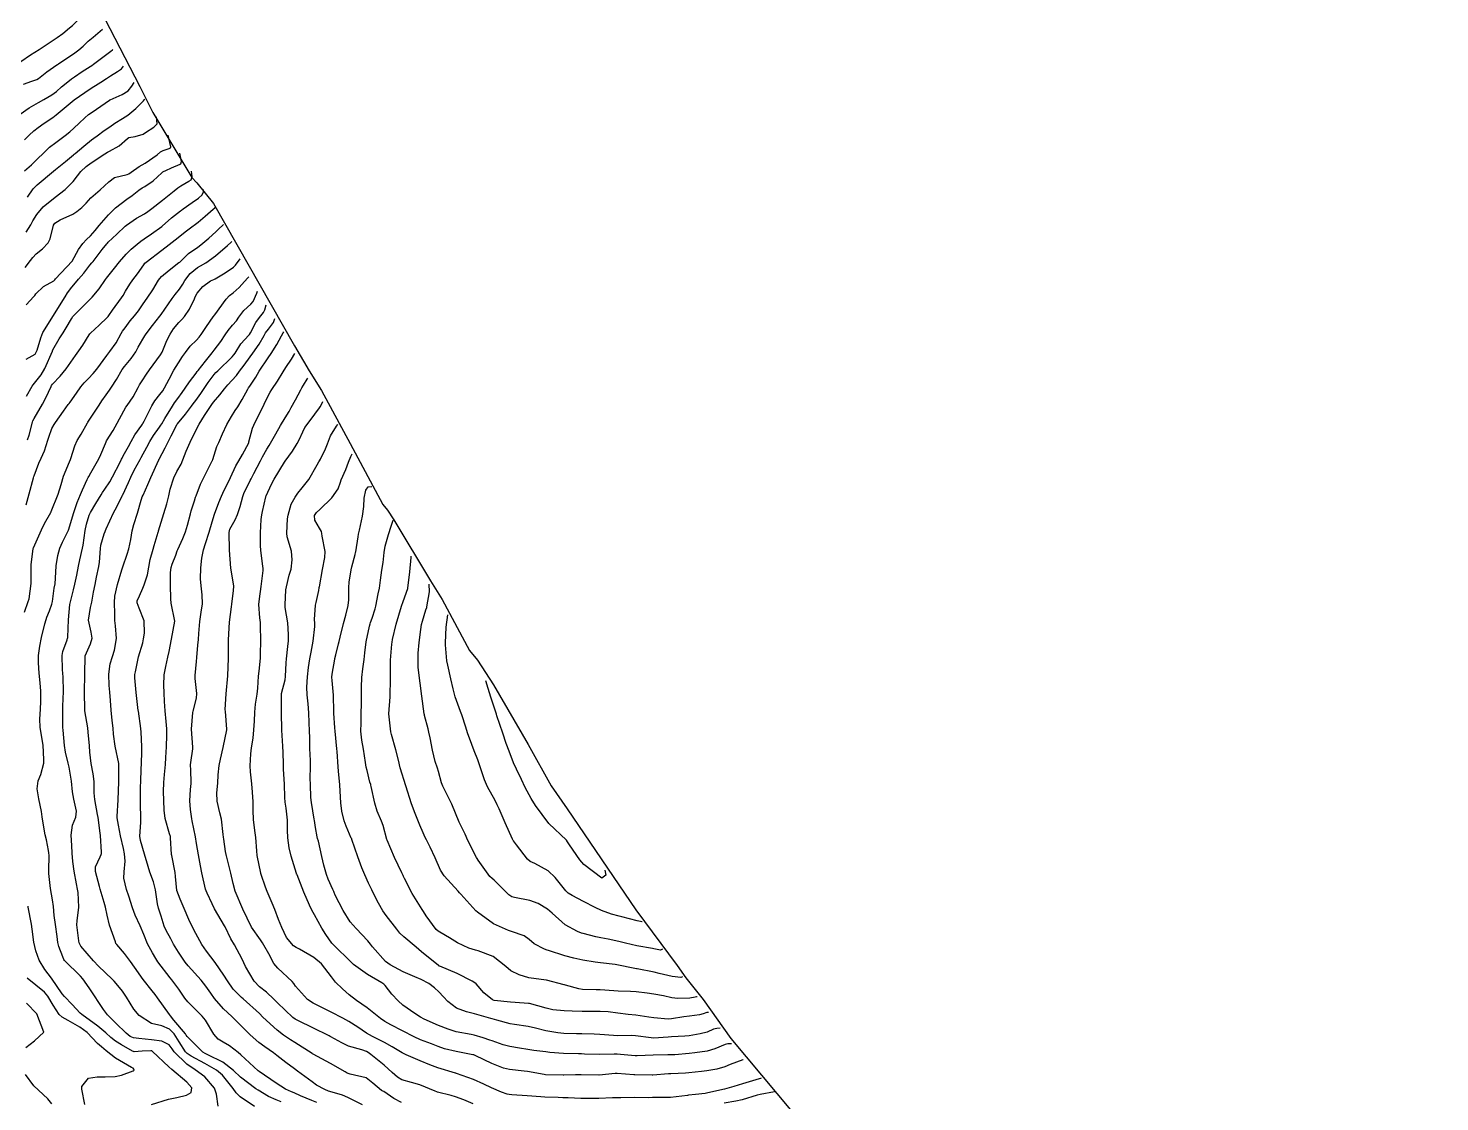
# Model space of a CAD drawing. Header units: metres. Extents: x 318500 to 325275, y 7408834 to 7428799.
# Drawn here: x 322921.5 to 323079, y 7421672.4 to 7421792.1 of the extents above; entities that cross this region are included whole.
import ezdxf

# ---------------------------------------------------------------- set-up
doc = ezdxf.new("R2010")
doc.units = ezdxf.units.M
doc.header["$MEASUREMENT"] = 0
for name, color, linetype in [('Area', 45, 'Continuous'), ('Curvas de Nivel 1m', 11, 'Continuous'), ('Curvas de Nivel 5m', 15, 'Continuous'), ('Vias Primárias', 230, 'Continuous')]:
    doc.layers.add(name, color=color, linetype=linetype)

msp = doc.modelspace()

# ---------------------------------------------------------------- linework, layer by layer
at = {"layer": 'Area'}
msp.add_lwpolyline([(322930.02, 7421793.21), (322933.91, 7421785.63), (322935.37, 7421782.76), (322939.73, 7421775.51), (322940.3, 7421774.89), (322942.14, 7421772.6), (322951.18, 7421756.73), (322952.8, 7421753.92), (322954.2, 7421751.75), (322957.4, 7421745.81), (322961.02, 7421739.04), (322961.57, 7421738.41), (322962.27, 7421737.33), (322966.35, 7421730.51), (322967.64, 7421728.42), (322970.72, 7421722.75), (322971.61, 7421721.67), (322973.37, 7421718.9), (322977.27, 7421712.24), (322979.8, 7421707.64), (322981.59, 7421705.08), (322989.27, 7421693.81), (322993.89, 7421687.61), (322994.85, 7421686.22), (322996.76, 7421683.82), (322999.88, 7421679.48), (323008.41, 7421669.25)], dxfattribs=at)
at = {"layer": 'Curvas de Nivel 1m', "flags": 128}
for points, elevation in [([(322920.66, 7421788.42), (322921.73, 7421789.17), (322922.68, 7421789.77), (322923.36, 7421790.21), (322924.14, 7421790.74), (322924.69, 7421791.1), (322925.33, 7421791.55), (322926.08, 7421792.17), (322926.41, 7421792.46), (322926.72, 7421792.75), (322927.44, 7421793.44), (322928.2, 7421794.15), (322928.46, 7421794.43), (322928.54, 7421794.56)], 762), ([(322920.96, 7421785.9), (322921.89, 7421786.23), (322922.43, 7421786.42), (322922.63, 7421786.54), (322923.56, 7421787.29), (322924.66, 7421788.05), (322924.74, 7421788.11), (322924.86, 7421788.19), (322926.67, 7421789.39), (322927.12, 7421789.72), (322927.59, 7421790.15), (322928.14, 7421790.69), (322928.7, 7421791.16), (322929.25, 7421791.59), (322929.74, 7421792.05)], 763), ([(322920.58, 7421782.56), (322921.57, 7421783.25), (322922.6, 7421783.87), (322923.21, 7421784.21), (322924.09, 7421784.72), (322924.61, 7421785.1), (322925.2, 7421785.61), (322925.9, 7421786.17), (322926.31, 7421786.49), (322926.64, 7421786.73), (322927.49, 7421787.31), (322928.66, 7421788.06), (322928.7, 7421788.1), (322928.77, 7421788.14), (322930.67, 7421789.57), (322930.87, 7421789.72), (322930.91, 7421789.76)], 764), ([(322921.07, 7421776.23), (322921.82, 7421776.91), (322922.51, 7421777.56), (322923.18, 7421778.21), (322923.86, 7421778.87), (322924.54, 7421779.41), (322924.99, 7421779.74), (322925.58, 7421780.17), (322926.13, 7421780.59), (322926.56, 7421780.98), (322927.16, 7421781.56), (322927.79, 7421782.15), (322928.21, 7421782.51), (322928.59, 7421782.8), (322930.52, 7421784.11), (322930.57, 7421784.14), (322930.6, 7421784.16), (322931.96, 7421784.74), (322932.62, 7421785.18), (322933.03, 7421785.67), (322933.29, 7421786.08)], 766), ([(322921.37, 7421773.32), (322922.03, 7421774.22), (322922.24, 7421774.46), (322922.48, 7421774.68), (322924.28, 7421776.19), (322924.5, 7421776.38), (322925.63, 7421777.29), (322926.52, 7421778.01), (322926.6, 7421778.08), (322926.7, 7421778.16), (322927.69, 7421778.99), (322928.54, 7421779.69), (322928.8, 7421779.88), (322929.15, 7421780.13), (322929.96, 7421780.72), (322930.57, 7421781.16), (322931.13, 7421781.55), (322932, 7421782.09), (322932.58, 7421782.46), (322933.47, 7421783.19), (322934.34, 7421784.06), (322934.46, 7421784.21), (322934.48, 7421784.24)], 767), ([(322921.25, 7421769.39), (322921.75, 7421770.23), (322921.99, 7421770.65), (322922.43, 7421771.36), (322923.12, 7421772.21), (322924.46, 7421773.32), (322925.59, 7421774.17), (322926.48, 7421775.05), (322926.96, 7421775.68), (322927.34, 7421776.15), (322927.95, 7421776.71), (322928.51, 7421777.12), (322930.01, 7421778.12), (322930.31, 7421778.32), (322930.52, 7421778.44), (322931.61, 7421779.02), (322932.55, 7421779.85), (322932.69, 7421779.94), (322933.4, 7421780.07), (322934.28, 7421780.33), (322934.56, 7421780.51), (322935.5, 7421781.12), (322935.85, 7421781.49), (322935.78, 7421782.25)], 768), ([(322921.13, 7421765.46), (322921.71, 7421766.23), (322922, 7421766.59), (322922.37, 7421766.97), (322923.05, 7421767.54), (322923.7, 7421768.2), (322923.93, 7421768.67), (322924.28, 7421770.19), (322924.42, 7421770.42), (322925.03, 7421770.78), (322926.43, 7421771.42), (322926.88, 7421771.71), (322927.45, 7421772.15), (322927.95, 7421772.64), (322928.46, 7421773.23), (322929.51, 7421774.12), (322930.48, 7421775.02), (322931.11, 7421775.48), (322932.5, 7421775.82), (322932.69, 7421775.89), (322932.94, 7421776.08), (322933.84, 7421776.74), (322934.51, 7421777.11), (322935.84, 7421778.04), (322936.22, 7421778.34), (322936.53, 7421778.49), (322937.18, 7421778.72), (322937.35, 7421778.79), (322937.37, 7421778.91), (322937.08, 7421780.23)], 769), ([(322921.23, 7421755.22), (322922.23, 7421755.8), (322922.46, 7421756.22), (322922.86, 7421757.6), (322923.11, 7421758.21), (322924.29, 7421760.12), (322924.32, 7421760.16), (322924.34, 7421760.19), (322924.4, 7421760.3), (322925.6, 7421762.17), (322925.87, 7421762.62), (322926.33, 7421763.27), (322926.73, 7421763.76), (322927.08, 7421764.15), (322927.67, 7421764.82), (322928.36, 7421765.72), (322928.55, 7421765.96), (322928.7, 7421766.14), (322929.72, 7421767.45), (322930.25, 7421768.11), (322930.31, 7421768.19), (322930.39, 7421768.28), (322931.34, 7421769.16), (322932.29, 7421770.08), (322932.42, 7421770.19), (322933.55, 7421770.95), (322934.44, 7421771.45), (322934.81, 7421771.69), (322935.26, 7421772.05), (322936.46, 7421772.98), (322937.75, 7421774.01), (322938.15, 7421774.33), (322938.48, 7421774.56), (322939.4, 7421775.08), (322939.65, 7421775.25), (322939.77, 7421775.62), (322939.69, 7421776.2)], 771), ([(322921.28, 7421751.11), (322921.9, 7421752.22), (322922.02, 7421752.38), (322922.18, 7421752.55), (322922.93, 7421753.48), (322923.32, 7421754.2), (322924.18, 7421756.14), (322924.19, 7421756.19), (322924.2, 7421756.22), (322924.23, 7421756.28), (322924.92, 7421757.51), (322925.35, 7421758.17), (322925.72, 7421758.72), (322926.28, 7421759.74), (322926.44, 7421760), (322926.58, 7421760.16), (322927.45, 7421761), (322928.31, 7421761.85), (322928.59, 7421762.14), (322929.37, 7421763.08), (322930.08, 7421764.11), (322930.19, 7421764.26), (322930.35, 7421764.45), (322931.09, 7421765.37), (322931.66, 7421766.09), (322932.38, 7421766.93), (322932.96, 7421767.5), (322933.62, 7421768.07), (322934.05, 7421768.41), (322934.4, 7421768.66), (322935.22, 7421769.23), (322936.38, 7421770.03), (322936.4, 7421770.05), (322936.42, 7421770.06), (322937.47, 7421770.98), (322938.45, 7421771.78), (322938.58, 7421771.87), (322938.75, 7421772), (322939.75, 7421772.69), (322940.46, 7421773.18), (322940.89, 7421773.55), (322941.03, 7421773.9), (322941, 7421774.19)], 772), ([(322921.39, 7421746.23), (322921.56, 7421746.77), (322921.96, 7421748.22), (322922, 7421748.35), (322922.13, 7421748.61), (322923.05, 7421750.21), (322923.44, 7421750.92), (322924.03, 7421752.19), (322924.08, 7421752.29), (322924.18, 7421752.43), (322925.03, 7421753.35), (322925.69, 7421754.17), (322926.22, 7421754.9), (322926.75, 7421755.63), (322927.13, 7421756.15), (322927.58, 7421756.81), (322928.26, 7421757.96), (322928.33, 7421758.07), (322928.4, 7421758.14), (322929.38, 7421759.02), (322930.29, 7421759.88), (322930.39, 7421760.01), (322930.46, 7421760.11), (322930.89, 7421760.69), (322931.89, 7421762.09), (322932.05, 7421762.35), (322932.32, 7421762.8), (322932.81, 7421763.6), (322933.13, 7421764.07), (322933.65, 7421764.77), (322934.37, 7421765.77), (322934.49, 7421765.93), (322934.62, 7421766.06), (322936.38, 7421767.38), (322937.2, 7421768.02), (322937.86, 7421768.54), (322938.4, 7421768.97), (322938.99, 7421769.42), (322939.72, 7421769.99), (322940.12, 7421770.29), (322940.43, 7421770.53), (322941.23, 7421771.17), (322942.12, 7421771.95), (322942.3, 7421772.11), (322942.31, 7421772.14), (322942.31, 7421772.17)], 773), ([(322921.24, 7421738.99), (322921.56, 7421740.22), (322922.05, 7421742.01), (322922.1, 7421742.16), (322922.12, 7421742.21), (322922.65, 7421743.62), (322922.91, 7421744.2), (322923.27, 7421745.01), (322923.66, 7421746.2), (322923.76, 7421746.54), (322924.12, 7421747.49), (322924.35, 7421747.96), (322924.5, 7421748.18), (322925.4, 7421749.43), (322925.94, 7421750.16), (322926.03, 7421750.28), (322926.15, 7421750.45), (322926.86, 7421751.46), (322927.34, 7421752.15), (322927.72, 7421752.61), (322928.19, 7421753.07), (322928.72, 7421753.62), (322929.11, 7421754.13), (322930.23, 7421755.66), (322930.58, 7421756.1), (322931.27, 7421757.07), (322931.83, 7421758.09), (322931.99, 7421758.36), (322932.27, 7421758.74), (322932.85, 7421759.5), (322933.34, 7421760.07), (322933.76, 7421760.61), (322934.3, 7421761.42), (322934.74, 7421762.05), (322935.38, 7421762.98), (322936, 7421764.04), (322936.14, 7421764.24), (322936.35, 7421764.45), (322937.2, 7421765.17), (322938.29, 7421766), (322938.37, 7421766.07), (322939.36, 7421767.01), (322940.39, 7421767.74), (322940.71, 7421767.98), (322941.62, 7421768.74), (322942.41, 7421769.43), (322942.68, 7421769.68), (322943.26, 7421770.27)], 774), ([(322942.65, 7421671.93), (322942.47, 7421673.26), (322942.24, 7421673.93), (322941.16, 7421675.21), (322940.1, 7421675.96), (322939.18, 7421676.62), (322937.76, 7421677.99), (322937.53, 7421678.32), (322937.21, 7421678.75), (322936.38, 7421679.18), (322935.21, 7421679.32), (322933.8, 7421679.46), (322933.22, 7421679.55), (322932.86, 7421679.7), (322932.4, 7421680.06), (322931.24, 7421681.17), (322930.3, 7421682.09), (322929.85, 7421682.69), (322929.26, 7421683.61), (322928.93, 7421684.11), (322928.28, 7421685.12), (322927.57, 7421686.13), (322927.3, 7421686.42), (322925.53, 7421688.16), (322925.45, 7421688.27), (322925.33, 7421688.57), (322924.9, 7421689.72), (322924.78, 7421690.17), (322924.7, 7421690.83), (322924.52, 7421692.17), (322924.38, 7421693.19), (322924.28, 7421694.18), (322924.18, 7421694.94), (322923.97, 7421696.18), (322923.78, 7421697.86), (322923.76, 7421698.19), (322923.79, 7421699.88), (322923.77, 7421700.19), (322923.74, 7421700.43), (322923.5, 7421701.61), (322923.37, 7421702.19), (322923.34, 7421702.37), (322923.04, 7421704.19), (322922.95, 7421704.8), (322922.66, 7421706.2), (322922.45, 7421707.33), (322922.59, 7421708.2), (322922.88, 7421708.91), (322923.21, 7421710.19), (322923.22, 7421710.6), (322923.12, 7421712.2), (322923.03, 7421712.82), (322922.8, 7421714.2), (322922.78, 7421715.1), (322922.84, 7421716.2), (322922.86, 7421717.05), (322922.87, 7421718.2), (322922.8, 7421719.14), (322922.68, 7421720.2), (322922.6, 7421721.37), (322922.63, 7421722.2), (322922.76, 7421723.24), (322922.96, 7421724.2), (322923.33, 7421725.7), (322923.46, 7421726.19), (322923.56, 7421726.47), (322923.84, 7421727.15), (322924.12, 7421727.92), (322924.17, 7421728.19), (322924.37, 7421729.7), (322924.46, 7421730.18), (322924.52, 7421730.81), (322924.59, 7421732.18), (322924.77, 7421733.33), (322925.01, 7421734.17), (322925.28, 7421734.84), (322925.97, 7421736.16), (322926.54, 7421738.15), (322926.92, 7421739.24), (322927.3, 7421740.15), (322927.51, 7421740.66), (322928.05, 7421741.82), (322928.16, 7421742.03), (322928.22, 7421742.14), (322928.47, 7421742.55), (322929.33, 7421744.12), (322929.58, 7421744.62), (322930.1, 7421745.82), (322930.18, 7421746.03), (322930.22, 7421746.11), (322930.93, 7421747.29), (322931.4, 7421748.09), (322932.14, 7421749.48), (322932.35, 7421749.87), (322932.5, 7421750.08), (322933.19, 7421751.04), (322933.74, 7421752.06), (322933.89, 7421752.36), (322934.19, 7421752.83), (322934.68, 7421753.57), (322935.01, 7421754.05), (322936.23, 7421755.73), (322936.4, 7421756.03), (322936.95, 7421757.31), (322937.29, 7421758.01), (322937.67, 7421758.6), (322938.28, 7421759.32), (322938.62, 7421759.66), (322938.92, 7421759.99), (322939.48, 7421760.81), (322940.01, 7421761.98), (322940.1, 7421762.19), (322940.32, 7421762.58), (322940.96, 7421763.34), (322941.82, 7421763.96), (322942.17, 7421764.13), (322942.34, 7421764.21), (322943.44, 7421764.85), (322944.36, 7421765.5), (322944.58, 7421765.71), (322945.12, 7421766.41)], 776), ([(322946.72, 7421671.87), (322945.13, 7421672.96), (322944.66, 7421673.42), (322944.33, 7421673.9), (322943.16, 7421675.36), (322942.46, 7421675.93), (322941.18, 7421676.68), (322939.65, 7421677.51), (322939.2, 7421677.78), (322939.01, 7421677.97), (322938.31, 7421679.09), (322937.74, 7421679.99), (322937.23, 7421680.51), (322936.36, 7421680.88), (322935.24, 7421681.14), (322933.84, 7421682.04), (322933.26, 7421682.74), (322932.44, 7421684.06), (322931.97, 7421684.75), (322931.3, 7421685.59), (322931.07, 7421685.86), (322930.85, 7421686.09), (322929.32, 7421687.52), (322928.74, 7421688.12), (322927.35, 7421689.77), (322927.21, 7421689.99), (322927.15, 7421690.13), (322927.11, 7421690.37), (322926.91, 7421692.14), (322926.92, 7421692.6), (322927.12, 7421694.13), (322927.03, 7421695.74), (322926.96, 7421696.14), (322926.86, 7421696.71), (322926.6, 7421698.14), (322926.43, 7421699.19), (322926.36, 7421700.15), (322926.34, 7421700.99), (322926.27, 7421702.15), (322926.41, 7421703.27), (322926.79, 7421704.14), (322926.87, 7421704.82), (322926.55, 7421706.15), (322926.41, 7421706.98), (322926.31, 7421708.15), (322926.03, 7421709.74), (322925.94, 7421710.16), (322925.64, 7421711.4), (322925.51, 7421712.16), (322925.35, 7421713.85), (322925.33, 7421714.17), (322925.32, 7421714.52), (322925.32, 7421716.17), (322925.32, 7421716.55), (322925.39, 7421718.17), (322925.37, 7421719.79), (322925.34, 7421720.17), (322925.3, 7421720.63), (322925.25, 7421722.17), (322925.33, 7421722.63), (322925.81, 7421723.93), (322925.87, 7421724.1), (322925.88, 7421724.16), (322925.88, 7421724.23), (322925.95, 7421726.16), (322926.12, 7421727.89), (322926.18, 7421728.16), (322926.52, 7421729.51), (322926.67, 7421730.15), (322926.89, 7421731.13), (322927.09, 7421732.14), (322927.22, 7421732.84), (322927.52, 7421734.14), (322927.59, 7421734.49), (322927.83, 7421736.13), (322927.98, 7421736.82), (322928.28, 7421737.83), (322928.41, 7421738.13), (322929, 7421739.13), (322929.61, 7421740.12), (322929.77, 7421740.37), (322930.03, 7421740.72), (322930.59, 7421741.55), (322930.89, 7421742.1), (322931.72, 7421743.74), (322931.88, 7421744.08), (322931.94, 7421744.21), (322932.08, 7421744.45), (322932.66, 7421745.51), (322932.95, 7421746.07), (322933.37, 7421746.81), (322934.13, 7421747.87), (322934.21, 7421747.98), (322934.25, 7421748.06), (322934.4, 7421748.33), (322935.27, 7421750.04), (322935.6, 7421750.6), (322936.17, 7421751.31), (322936.5, 7421751.7), (322936.69, 7421752.02), (322937.19, 7421753.02), (322937.73, 7421754.01), (322938.22, 7421754.83), (322938.69, 7421755.53), (322939.02, 7421755.99), (322939.55, 7421756.68), (322940.25, 7421757.37), (322940.54, 7421757.69), (322940.75, 7421757.97), (322941.36, 7421758.88), (322942.12, 7421759.95), (322942.29, 7421760.18), (322943.55, 7421761.93), (322943.92, 7421762.33), (322944.32, 7421762.65), (322945, 7421763.24), (322945.61, 7421763.91), (322945.96, 7421764.29), (322946.08, 7421764.43)], 777), ([(322949.7, 7421672.41), (322949.13, 7421672.61), (322948.27, 7421672.99), (322947.14, 7421673.69), (322946.88, 7421673.87), (322945.16, 7421675.17), (322944.37, 7421675.9), (322943.18, 7421676.84), (322941.5, 7421677.65), (322941.2, 7421677.78), (322940.95, 7421677.95), (322939.22, 7421679.69), (322939.1, 7421679.85), (322939.02, 7421679.97), (322937.73, 7421681.5), (322937.34, 7421682), (322937.25, 7421682.13), (322935.9, 7421684.02), (322935.63, 7421684.37), (322935.29, 7421684.78), (322934.29, 7421686.04), (322933.32, 7421687.42), (322932.88, 7421688.06), (322932.21, 7421688.94), (322931.35, 7421689.94), (322931.28, 7421690.01), (322931.25, 7421690.08), (322931.19, 7421690.25), (322930.54, 7421692.09), (322930.29, 7421693.21), (322930.11, 7421694.1), (322929.95, 7421694.63), (322929.51, 7421696.11), (322929.43, 7421696.41), (322928.99, 7421698.11), (322928.99, 7421698.6), (322929.48, 7421699.72), (322929.62, 7421699.98), (322929.64, 7421700.11), (322929.64, 7421700.25), (322929.54, 7421702.11), (322929.51, 7421702.38), (322929.26, 7421704.11), (322929.2, 7421704.46), (322928.9, 7421706.12), (322928.83, 7421706.87), (322928.84, 7421708.12), (322928.73, 7421708.99), (322928.51, 7421710.12), (322928.35, 7421711.42), (322928.29, 7421712.12), (322928.17, 7421713.62), (322928.11, 7421714.13), (322927.8, 7421716.02), (322927.79, 7421716.13), (322927.76, 7421718.1), (322927.76, 7421718.13), (322927.8, 7421720.08), (322927.8, 7421720.13), (322927.81, 7421722.1), (322927.82, 7421722.13), (322928.42, 7421723.5), (322928.59, 7421724.12), (322928.48, 7421724.79), (322928.2, 7421726.13), (322928.43, 7421727.55), (322928.57, 7421728.12), (322928.76, 7421729.23), (322928.92, 7421730.12), (322929.09, 7421730.93), (322929.35, 7421732.12), (322929.42, 7421732.61), (322929.52, 7421734.11), (322929.58, 7421734.48), (322929.96, 7421735.75), (322930.06, 7421736.01), (322930.1, 7421736.11), (322930.18, 7421736.31), (322930.97, 7421738.1), (322931.34, 7421738.75), (322932, 7421740.08), (322932.02, 7421740.12), (322932.64, 7421741.48), (322932.9, 7421742.07), (322933.28, 7421742.84), (322933.96, 7421744.06), (322934, 7421744.13), (322934.07, 7421744.25), (322934.72, 7421745.42), (322935.04, 7421746.05), (322935.44, 7421746.71), (322936.12, 7421747.66), (322936.28, 7421747.88), (322936.37, 7421748.03), (322936.72, 7421748.61), (322937.55, 7421750.01), (322937.79, 7421750.37), (322938.16, 7421750.86), (322938.65, 7421751.52), (322938.98, 7421751.99), (322939.46, 7421752.72), (322940.21, 7421753.69), (322940.33, 7421753.85), (322940.42, 7421753.98), (322941.26, 7421755.01), (322942.01, 7421755.95), (322942.11, 7421756.08), (322942.23, 7421756.24), (322942.97, 7421757.22), (322943.44, 7421757.93), (322943.78, 7421758.42), (322944.28, 7421759.01), (322944.69, 7421759.51), (322944.95, 7421759.91), (322945.53, 7421760.67), (322946.3, 7421761.35), (322946.55, 7421761.65), (322946.98, 7421762.58), (322947.05, 7421762.8)], 778), ([(322953.69, 7421672.34), (322953.13, 7421672.56), (322951.86, 7421673.08), (322951.14, 7421673.39), (322950.83, 7421673.51), (322950.17, 7421673.82), (322949.15, 7421674.5), (322947.24, 7421675.8), (322947.17, 7421675.85), (322947.14, 7421675.87), (322945.2, 7421677.63), (322944.9, 7421677.89), (322943.93, 7421678.64), (322943.21, 7421679.04), (322942.67, 7421679.39), (322942.19, 7421679.94), (322941.24, 7421681.51), (322940.89, 7421681.95), (322939.27, 7421683.56), (322938.95, 7421683.97), (322938.29, 7421684.98), (322937.48, 7421686), (322937.3, 7421686.22), (322935.92, 7421688.02), (322935.7, 7421688.38), (322935.34, 7421689.02), (322934.79, 7421690.04), (322934.36, 7421691.05), (322933.95, 7421692.04), (322933.4, 7421693.24), (322933.1, 7421694.05), (322932.69, 7421695.33), (322932.42, 7421696.07), (322932.15, 7421697.36), (322932.17, 7421698.07), (322932.29, 7421699.26), (322932.23, 7421700.07), (322932.09, 7421700.67), (322931.75, 7421702.08), (322931.53, 7421703.26), (322931.41, 7421704.08), (322931.4, 7421704.22), (322931.51, 7421706.08), (322931.59, 7421708.08), (322931.58, 7421710.08), (322931.58, 7421710.12), (322931.16, 7421712.09), (322930.99, 7421713.42), (322930.93, 7421714.09), (322930.83, 7421714.95), (322930.73, 7421716.09), (322930.66, 7421717.16), (322930.57, 7421718.1), (322930.49, 7421718.85), (322930.47, 7421720.1), (322930.62, 7421721.25), (322930.88, 7421722.09), (322931.11, 7421722.77), (322931.31, 7421724.09), (322931.22, 7421725.48), (322931.14, 7421726.09), (322931.12, 7421726.82), (322931.1, 7421728.09), (322931.15, 7421728.81), (322931.44, 7421730.09), (322931.91, 7421731.75), (322932.02, 7421732.08), (322932.51, 7421733.49), (322932.68, 7421734.07), (322932.91, 7421735.11), (322933.08, 7421736.07), (322933.25, 7421736.8), (322933.67, 7421738.06), (322933.74, 7421738.31), (322934.01, 7421739.24), (322934.2, 7421739.87), (322934.29, 7421740.06), (322934.83, 7421741.26), (322935.14, 7421742.04), (322936.03, 7421743.99), (322936.05, 7421744.03), (322936.07, 7421744.07), (322936.76, 7421745.35), (322937.07, 7421746.02), (322937.42, 7421746.7), (322938.1, 7421748), (322938.13, 7421748.04), (322939.02, 7421749.11), (322939.67, 7421749.98), (322939.87, 7421750.26), (322940.16, 7421750.63), (322940.74, 7421751.41), (322941.1, 7421751.97), (322941.53, 7421752.62), (322942.2, 7421753.51), (322942.41, 7421753.74), (322942.61, 7421753.94), (322944.23, 7421755.51), (322944.42, 7421755.73), (322944.55, 7421755.92), (322945.21, 7421756.95), (322946.08, 7421757.9), (322946.17, 7421757.99), (322946.26, 7421758.17), (322946.85, 7421759.32), (322947.26, 7421759.89), (322947.73, 7421760.45), (322947.87, 7421760.74), (322948.03, 7421761.29)], 779), ([(322963.13, 7421672.32), (322962.26, 7421672.79), (322961.14, 7421673.54), (322961.05, 7421673.6), (322960.9, 7421673.68), (322959.93, 7421674.48), (322959.16, 7421675.08), (322957.39, 7421675.5), (322957.17, 7421675.55), (322957.05, 7421675.61), (322956.83, 7421675.74), (322955.18, 7421676.68), (322953.26, 7421677.73), (322953.2, 7421677.76), (322953.15, 7421677.79), (322951.21, 7421679.01), (322950.72, 7421679.32), (322949.94, 7421679.83), (322949.23, 7421680.38), (322947.66, 7421681.86), (322947.26, 7421682.24), (322945.46, 7421683.89), (322945.28, 7421684.04), (322944.35, 7421684.96), (322943.7, 7421685.91), (322943.31, 7421686.54), (322942.31, 7421687.94), (322941.35, 7421689.22), (322940.83, 7421689.96), (322940.18, 7421691.16), (322939.78, 7421691.97), (322939.39, 7421692.74), (322938.86, 7421693.98), (322938.42, 7421694.99), (322938.06, 7421695.99), (322937.9, 7421697.55), (322937.86, 7421697.99), (322937.49, 7421699.87), (322937.47, 7421700), (322937.35, 7421701.85), (322937.33, 7421702), (322937.24, 7421702.28), (322936.74, 7421704.01), (322936.63, 7421704.94), (322936.6, 7421706.01), (322936.58, 7421707.01), (322936.61, 7421708.01), (322936.69, 7421708.93), (322936.8, 7421710.01), (322936.83, 7421710.81), (322936.88, 7421712.01), (322936.95, 7421713.3), (322936.94, 7421714.01), (322936.87, 7421714.83), (322936.75, 7421716.01), (322936.68, 7421717.05), (322936.65, 7421718.02), (322936.61, 7421718.89), (322936.64, 7421720.02), (322936.81, 7421720.97), (322937.05, 7421722.01), (322937.18, 7421722.62), (322937.46, 7421724.01), (322937.83, 7421726), (322937.41, 7421728.01), (322937.38, 7421728.5), (322937.35, 7421730.01), (322937.35, 7421731.45), (322937.43, 7421732.01), (322937.54, 7421732.38), (322937.93, 7421733.39), (322938.1, 7421733.84), (322938.16, 7421734), (322938.71, 7421735.24), (322939.02, 7421735.99), (322939.25, 7421736.71), (322939.56, 7421737.98), (322939.65, 7421738.32), (322940.01, 7421739.42), (322940.15, 7421739.85), (322940.19, 7421739.98), (322940.7, 7421741.31), (322941.02, 7421741.97), (322941.99, 7421743.88), (322942.03, 7421743.95), (322942.04, 7421743.98), (322942.07, 7421744.05), (322942.53, 7421745.5), (322942.72, 7421745.94), (322943.16, 7421746.89), (322943.63, 7421747.93), (322944.14, 7421748.83), (322944.57, 7421749.5), (322944.84, 7421749.91), (322945.34, 7421750.73), (322945.97, 7421751.9), (322946.05, 7421752.03), (322946.18, 7421752.22), (322946.85, 7421753.24), (322947.25, 7421753.88), (322948.23, 7421755.37), (322948.57, 7421755.86), (322949.22, 7421756.88), (322949.73, 7421757.85), (322949.93, 7421758.18), (322949.98, 7421758.28)], 781), ([(322971.13, 7421672.19), (322970.07, 7421672.62), (322969.13, 7421672.97), (322968.66, 7421673.11), (322967.14, 7421673.49), (322967.06, 7421673.52), (322966.88, 7421673.6), (322965.15, 7421674.3), (322964.24, 7421674.56), (322963.16, 7421674.87), (322962.67, 7421675.16), (322962.09, 7421675.67), (322961.18, 7421676.48), (322959.71, 7421677.7), (322959.41, 7421677.91), (322959.2, 7421678.02), (322958.71, 7421678.21), (322957.21, 7421678.63), (322956.45, 7421678.98), (322955.22, 7421679.67), (322955.16, 7421679.7), (322955.04, 7421679.76), (322953.23, 7421680.67), (322951.62, 7421681.43), (322951.25, 7421681.63), (322951.01, 7421681.81), (322949.27, 7421683.45), (322948.88, 7421683.85), (322948.05, 7421684.62), (322947.29, 7421685.24), (322946.68, 7421685.88), (322945.7, 7421687.51), (322945.52, 7421687.89), (322945.34, 7421688.31), (322944.48, 7421689.9), (322944.06, 7421690.6), (322943.45, 7421691.92), (322943.38, 7421692.05), (322942.26, 7421693.94), (322941.98, 7421694.5), (322941.43, 7421695.68), (322941.31, 7421695.95), (322941.25, 7421696.13), (322940.85, 7421697.96), (322940.69, 7421698.74), (322940.45, 7421699.96), (322940.25, 7421701.21), (322940.13, 7421701.96), (322939.75, 7421703.76), (322939.71, 7421703.97), (322939.56, 7421705.02), (322939.5, 7421705.97), (322939.58, 7421707.24), (322939.66, 7421707.9), (322939.66, 7421707.97), (322939.61, 7421709.45), (322939.59, 7421709.97), (322939.59, 7421710), (322939.62, 7421710.24), (322939.84, 7421711.77), (322939.85, 7421711.97), (322939.67, 7421713.97), (322939.85, 7421715.81), (322939.88, 7421715.97), (322940.26, 7421717.43), (322940.27, 7421717.96), (322940.11, 7421719.6), (322940.11, 7421719.97), (322940.23, 7421721.51), (322940.27, 7421721.97), (322940.41, 7421723.35), (322940.45, 7421723.96), (322940.49, 7421724.63), (322940.62, 7421725.96), (322940.78, 7421727.03), (322940.91, 7421727.96), (322940.89, 7421728.94), (322940.76, 7421729.97), (322940.68, 7421730.75), (322940.71, 7421731.97), (322940.85, 7421733.05), (322941.02, 7421733.96), (322941.24, 7421734.67), (322941.67, 7421735.95), (322941.98, 7421737.09), (322942.24, 7421737.95), (322942.72, 7421739.23), (322943.02, 7421739.94), (322943.34, 7421740.62), (322943.99, 7421741.92), (322944.05, 7421742.04), (322944.64, 7421743.34), (322944.97, 7421743.91), (322945.37, 7421744.62), (322946.07, 7421745.9), (322946.08, 7421745.92), (322946.1, 7421746.01), (322946.49, 7421747.53), (322946.63, 7421747.89), (322947.12, 7421748.86), (322947.64, 7421749.88), (322947.81, 7421750.22), (322948.17, 7421751), (322948.47, 7421751.57), (322948.66, 7421751.86), (322949.27, 7421752.77), (322949.92, 7421753.84), (322950.21, 7421754.3), (322950.83, 7421755.23), (322951.22, 7421755.86)], 782), ([(323003.25, 7421675.04), (323003.17, 7421675.02), (323003.02, 7421674.97), (323001.16, 7421674.41), (323000.2, 7421674.12), (322999.15, 7421673.82), (322998.63, 7421673.7), (322997.14, 7421673.36), (322997, 7421673.34), (322995.91, 7421673.22), (322995.14, 7421673.13), (322995.03, 7421673.12), (322993.14, 7421672.9), (322991.54, 7421672.87), (322991.14, 7421672.87), (322990.71, 7421672.86), (322989.14, 7421672.89), (322987.6, 7421672.86), (322987.14, 7421672.85), (322986.65, 7421672.85), (322985.13, 7421672.78), (322984.53, 7421672.77), (322983.13, 7421672.78), (322981.7, 7421672.84), (322981.13, 7421672.86), (322980.59, 7421672.87), (322979.13, 7421672.92), (322978.65, 7421672.96), (322977.14, 7421673.09), (322975.43, 7421673.19), (322975.14, 7421673.22), (322974.91, 7421673.27), (322974.29, 7421673.5), (322973.15, 7421673.98), (322972.32, 7421674.37), (322971.16, 7421674.88), (322969.24, 7421675.57), (322969.17, 7421675.59), (322969.14, 7421675.6), (322967.18, 7421676.18), (322966.27, 7421676.53), (322965.19, 7421676.99), (322963.63, 7421677.65), (322963.2, 7421677.87), (322962.08, 7421678.54), (322961.21, 7421679.01), (322960.77, 7421679.24), (322959.88, 7421679.7), (322959.23, 7421680.08), (322958.23, 7421680.73), (322957.24, 7421681.35), (322956.56, 7421681.74), (322955.26, 7421682.41), (322954.02, 7421683.03), (322953.27, 7421683.39), (322952.62, 7421683.8), (322951.29, 7421685.31), (322951.09, 7421685.61), (322950.91, 7421685.82), (322949.32, 7421687.3), (322948.89, 7421687.85), (322948.31, 7421688.9), (322947.77, 7421689.86), (322947.62, 7421690.12), (322947.37, 7421690.47), (322946.4, 7421691.88), (322945.41, 7421693.89), (322944.57, 7421695.9), (322944.32, 7421696.77), (322944.07, 7421697.91), (322943.58, 7421699.83), (322943.56, 7421699.92), (322943.55, 7421699.98), (322943.49, 7421700.33), (322943.28, 7421701.7), (322943.25, 7421701.92), (322943.23, 7421702.21), (322943.03, 7421703.93), (322942.86, 7421704.62), (322942.55, 7421705.94), (322942.52, 7421706.88), (322942.61, 7421707.93), (322942.68, 7421708.86), (322942.79, 7421709.93), (322942.94, 7421710.62), (322943.22, 7421711.93), (322943.63, 7421713.88), (322943.63, 7421713.92), (322943.63, 7421713.96), (322943.47, 7421715.92), (322943.46, 7421716.17), (322943.54, 7421717.92), (322943.75, 7421719.92), (322943.81, 7421721.89), (322943.81, 7421721.92), (322943.81, 7421723.92), (322943.94, 7421725.92), (322944.15, 7421727.62), (322944.18, 7421727.92), (322944.37, 7421729.43), (322944.41, 7421729.91), (322944.1, 7421731.72), (322944.07, 7421731.92), (322943.94, 7421733.92), (322943.88, 7421735.92), (322943.97, 7421736.29), (322944.56, 7421737.33), (322944.81, 7421737.91), (322945.1, 7421738.82), (322945.4, 7421739.91), (322945.56, 7421740.37), (322946.04, 7421741.3), (322946.25, 7421741.7), (322946.34, 7421741.9), (322946.64, 7421742.47), (322947.39, 7421743.88), (322947.62, 7421744.33), (322948.09, 7421745.21), (322948.35, 7421745.62), (322948.5, 7421745.86), (322949.08, 7421746.9), (322949.63, 7421747.85), (322950.14, 7421748.69), (322950.57, 7421749.41), (322950.81, 7421749.83), (322951.28, 7421750.71), (322951.87, 7421751.82), (322951.99, 7421752.02), (322952.19, 7421752.35), (322952.6, 7421753.01), (322952.66, 7421753.12)], 783), ([(323001.24, 7421677.11), (323001.2, 7421677.09), (322999.8, 7421676.56), (322999.19, 7421676.32), (322998.32, 7421676.05), (322997.18, 7421675.86), (322996.6, 7421675.79), (322995.18, 7421675.62), (322994.82, 7421675.59), (322993.17, 7421675.53), (322992.92, 7421675.51), (322991.17, 7421675.38), (322991.08, 7421675.37), (322989.17, 7421675.42), (322989.06, 7421675.43), (322987.17, 7421675.56), (322986.95, 7421675.55), (322985.17, 7421675.38), (322985.15, 7421675.38), (322983.17, 7421675.41), (322983.15, 7421675.41), (322982.55, 7421675.4), (322981.22, 7421675.36), (322981.17, 7421675.36), (322979.19, 7421675.42), (322979.17, 7421675.41), (322979.04, 7421675.44), (322977.17, 7421675.79), (322976.81, 7421675.83), (322975.18, 7421676.01), (322974.51, 7421676.17), (322973.19, 7421676.69), (322971.41, 7421677.55), (322971.27, 7421677.61), (322971.2, 7421677.64), (322971.09, 7421677.66), (322969.2, 7421678.02), (322967.93, 7421678.31), (322967.21, 7421678.57), (322966.47, 7421678.87), (322965.22, 7421679.33), (322964.54, 7421679.64), (322963.23, 7421680.32), (322961.92, 7421680.99), (322961.25, 7421681.35), (322960.76, 7421681.69), (322959.27, 7421682.89), (322958.11, 7421683.72), (322957.29, 7421684.33), (322956.54, 7421684.99), (322955.76, 7421685.75), (322955.31, 7421686.33), (322954.21, 7421687.78), (322953.34, 7421688.51), (322951.72, 7421689.44), (322951.36, 7421689.62), (322951.07, 7421689.81), (322950.3, 7421690.75), (322949.75, 7421691.83), (322949.39, 7421692.74), (322948.98, 7421693.85), (322948.7, 7421694.57), (322948.14, 7421695.86), (322947.93, 7421696.35), (322947.46, 7421697.76), (322947.43, 7421697.87), (322947.42, 7421697.92), (322947.03, 7421699.87), (322946.97, 7421700.4), (322946.86, 7421701.88), (322946.76, 7421702.65), (322946.6, 7421703.88), (322946.56, 7421704.88), (322946.57, 7421705.88), (322946.51, 7421706.95), (322946.42, 7421707.88), (322946.28, 7421709.21), (322946.25, 7421709.88), (322946.3, 7421711.22), (322946.38, 7421711.88), (322946.57, 7421712.98), (322946.66, 7421713.88), (322946.7, 7421714.86), (322946.74, 7421715.88), (322946.83, 7421716.76), (322947, 7421717.88), (322947.07, 7421718.55), (322947.18, 7421719.88), (322947.22, 7421720.42), (322947.38, 7421721.88), (322947.4, 7421722.26), (322947.42, 7421723.88), (322947.4, 7421725.45), (322947.39, 7421725.88), (322947.33, 7421726.39), (322947.2, 7421727.88), (322947.26, 7421728.49), (322947.47, 7421729.88), (322947.69, 7421731.66), (322947.69, 7421731.87), (322947.66, 7421732.13), (322947.43, 7421733.88), (322947.39, 7421734.44), (322947.37, 7421735.88), (322947.46, 7421737.36), (322947.54, 7421737.88), (322947.61, 7421738.26), (322947.97, 7421739.87), (322947.98, 7421739.91), (322948.02, 7421740), (322948.61, 7421741.29), (322948.91, 7421741.86), (322950.07, 7421743.73), (322950.14, 7421743.84), (322950.94, 7421744.98), (322951.46, 7421745.83), (322951.69, 7421746.24), (322952.12, 7421747.13), (322952.35, 7421747.6), (322952.48, 7421747.81), (322953.45, 7421749.11), (322953.98, 7421749.79), (322954.05, 7421749.9), (322954.07, 7421749.95), (322954.34, 7421750.53)], 784), ([(322998.67, 7421680.61), (322998.3, 7421680.6), (322997.94, 7421680.49), (322997.23, 7421680.19), (322996.45, 7421679.99), (322995.23, 7421679.78), (322994.74, 7421679.72), (322993.23, 7421679.64), (322992.87, 7421679.62), (322991.22, 7421679.52), (322990.97, 7421679.54), (322989.23, 7421679.78), (322988.73, 7421679.81), (322987.23, 7421679.78), (322986.77, 7421679.8), (322985.23, 7421679.93), (322984.63, 7421679.96), (322983.23, 7421680), (322982.63, 7421680), (322981.23, 7421680.01), (322980.56, 7421680.09), (322979.23, 7421680.34), (322978.08, 7421680.61), (322977.24, 7421680.79), (322975.71, 7421681.02), (322975.24, 7421681.12), (322973.77, 7421681.51), (322973.25, 7421681.65), (322973.08, 7421681.69), (322971.26, 7421682.21), (322970.37, 7421682.45), (322969.27, 7421682.84), (322968.27, 7421683.59), (322967.81, 7421684.11), (322967.29, 7421684.66), (322966.8, 7421685.11), (322966.15, 7421685.62), (322965.31, 7421686.05), (322964.6, 7421686.35), (322963.32, 7421686.9), (322961.84, 7421687.67), (322961.34, 7421688.07), (322959.89, 7421689.7), (322959.66, 7421690), (322959.37, 7421690.36), (322958.05, 7421691.72), (322957.39, 7421692.48), (322956.6, 7421693.74), (322955.72, 7421695.47), (322955.6, 7421695.76), (322955.55, 7421695.87), (322955.44, 7421696.08), (322954.93, 7421697.24), (322954.74, 7421697.77), (322954.44, 7421698.81), (322954.23, 7421699.78), (322953.84, 7421701.46), (322953.75, 7421701.79), (322953.7, 7421701.97), (322953.53, 7421703.01), (322953.42, 7421703.79), (322953.39, 7421703.94), (322953.07, 7421705.8), (322953.01, 7421706.36), (322952.95, 7421707.8), (322952.94, 7421708.45), (322952.97, 7421709.8), (322952.95, 7421710.47), (322952.89, 7421711.8), (322952.88, 7421713.01), (322952.87, 7421713.8), (322952.83, 7421714.66), (322952.79, 7421715.8), (322952.72, 7421716.8), (322952.61, 7421717.81), (322952.57, 7421718.64), (322952.64, 7421719.81), (322952.74, 7421720.83), (322952.89, 7421721.8), (322953.04, 7421722.55), (322953.27, 7421723.8), (322953.43, 7421725.4), (322953.43, 7421725.8), (322953.42, 7421726.21), (322953.53, 7421727.79), (322953.58, 7421728.08), (322953.88, 7421729.44), (322953.95, 7421729.73), (322953.95, 7421729.79), (322953.96, 7421729.86), (322954.29, 7421731.78), (322954.58, 7421733.13), (322954.62, 7421733.78), (322954.27, 7421735.48), (322954.22, 7421735.79), (322954.18, 7421736), (322953.98, 7421736.39), (322953.46, 7421737.27), (322953.4, 7421737.8), (322953.65, 7421738.14), (322954, 7421738.46), (322955.35, 7421739.77), (322956.04, 7421740.77), (322956.31, 7421741.5), (322956.4, 7421741.76), (322956.89, 7421742.93), (322957.22, 7421743.75), (322957.46, 7421744.37), (322957.62, 7421744.67)], 786), ([(322997.39, 7421682.36), (322997.17, 7421682.35), (322996.76, 7421682.22), (322996.37, 7421682.11), (322995.26, 7421681.96), (322994.62, 7421681.88), (322993.26, 7421681.66), (322992.88, 7421681.64), (322991.26, 7421681.77), (322990.7, 7421681.85), (322989.26, 7421682.08), (322988.42, 7421682.16), (322987.26, 7421682.28), (322986.19, 7421682.43), (322985.27, 7421682.48), (322984.18, 7421682.46), (322983.27, 7421682.48), (322982.16, 7421682.51), (322981.27, 7421682.54), (322980.01, 7421682.68), (322979.27, 7421682.85), (322977.39, 7421683.36), (322977.28, 7421683.38), (322975.8, 7421683.48), (322975.28, 7421683.52), (322973.47, 7421683.71), (322973.28, 7421683.77), (322972.32, 7421684.57), (322971.45, 7421685.55), (322971.3, 7421685.69), (322970.99, 7421685.87), (322969.32, 7421686.73), (322967.41, 7421687.52), (322967.33, 7421687.55), (322967.24, 7421687.6), (322965.35, 7421689.12), (322964.74, 7421689.64), (322963.37, 7421690.81), (322962.95, 7421691.23), (322962.6, 7421691.66), (322961.4, 7421693.2), (322961.05, 7421693.69), (322960.56, 7421694.56), (322959.97, 7421695.7), (322959.79, 7421696.06), (322959.45, 7421696.78), (322959.02, 7421697.71), (322958.69, 7421698.5), (322958.24, 7421699.72), (322957.58, 7421701.67), (322957.56, 7421701.73), (322957.52, 7421701.81), (322956.93, 7421703.14), (322956.72, 7421703.74), (322956.46, 7421704.84), (322956.34, 7421705.75), (322956.27, 7421707.07), (322956.23, 7421707.75), (322956.08, 7421709.29), (322956.05, 7421709.76), (322955.94, 7421711.46), (322955.91, 7421711.76), (322955.7, 7421713.73), (322955.7, 7421713.76), (322955.68, 7421714.11), (322955.56, 7421715.76), (322955.56, 7421715.91), (322955.52, 7421717.76), (322955.37, 7421719.39), (322955.36, 7421719.77), (322955.4, 7421720.12), (322955.67, 7421721.76), (322955.69, 7421721.85), (322955.79, 7421722.26), (322956.1, 7421723.47), (322956.16, 7421723.76), (322956.27, 7421724.21), (322956.66, 7421725.75), (322956.89, 7421726.7), (322957.16, 7421727.75), (322957.23, 7421728.38), (322957.25, 7421729.75), (322957.29, 7421730.35), (322957.5, 7421731.74), (322957.58, 7421732.08), (322957.94, 7421733.44), (322958, 7421733.68), (322958.01, 7421733.74), (322958.27, 7421735.43), (322958.32, 7421735.73), (322958.42, 7421736.18), (322958.78, 7421737.73), (322958.91, 7421738.82), (322958.96, 7421739.73), (322959.13, 7421740.63), (322959.4, 7421741), (322959.81, 7421741.05)], 787), ([(322996.12, 7421684.11), (322996.03, 7421684.11), (322995.87, 7421684.06), (322995.29, 7421683.95), (322993.95, 7421683.92), (322993.29, 7421684), (322992.35, 7421684.21), (322991.29, 7421684.43), (322990.54, 7421684.54), (322989.29, 7421684.67), (322988.67, 7421684.7), (322987.29, 7421684.76), (322985.8, 7421684.85), (322985.3, 7421684.89), (322984.84, 7421684.91), (322983.3, 7421684.94), (322982.9, 7421685), (322981.4, 7421685.42), (322981.3, 7421685.45), (322981.26, 7421685.46), (322979.31, 7421685.97), (322978.71, 7421686.05), (322977.31, 7421686.23), (322976.23, 7421686.56), (322975.32, 7421687.03), (322974.77, 7421687.5), (322973.35, 7421688.63), (322971.67, 7421689.23), (322971.36, 7421689.31), (322970.63, 7421689.56), (322969.37, 7421690.15), (322968.47, 7421690.68), (322967.38, 7421691.33), (322967.2, 7421691.43), (322966.97, 7421691.61), (322965.88, 7421693.15), (322965.56, 7421693.63), (322965.41, 7421693.85), (322964.31, 7421695.64), (322963.46, 7421697.33), (322963.36, 7421697.55), (322963.32, 7421697.65), (322963.17, 7421697.95), (322962.35, 7421699.67), (322961.52, 7421701.58), (322961.49, 7421701.68), (322961.06, 7421703.21), (322960.88, 7421703.69), (322960.41, 7421704.84), (322960.15, 7421705.7), (322959.75, 7421707.56), (322959.7, 7421707.71), (322959.68, 7421707.79), (322959.6, 7421708.06), (322959.27, 7421709.36), (322959.19, 7421709.72), (322959.1, 7421710.25), (322958.87, 7421711.72), (322958.69, 7421712.75), (322958.59, 7421713.73), (322958.6, 7421714.64), (322958.63, 7421715.73), (322958.65, 7421716.79), (322958.67, 7421717.73), (322958.66, 7421718.65), (322958.69, 7421719.73), (322958.8, 7421720.69), (322958.96, 7421721.72), (322959.04, 7421722.47), (322959.19, 7421723.72), (322959.56, 7421725.45), (322959.63, 7421725.71), (322959.67, 7421725.87), (322959.84, 7421726.35), (322960.18, 7421727.38), (322960.26, 7421727.7), (322960.53, 7421729.05), (322960.67, 7421729.7), (322960.78, 7421730.58), (322960.92, 7421731.69), (322961.07, 7421732.55), (322961.2, 7421733.69), (322961.28, 7421734.36), (322961.65, 7421735.68), (322961.98, 7421736.62), (322962.19, 7421737.27)], 788), ([(322994.49, 7421686.34), (322994.3, 7421686.26), (322993.32, 7421686.38), (322991.87, 7421686.73), (322991.32, 7421686.85), (322989.42, 7421687.22), (322989.33, 7421687.24), (322988.95, 7421687.32), (322987.33, 7421687.66), (322986.97, 7421687.71), (322985.34, 7421687.91), (322984.72, 7421687.99), (322983.34, 7421688.2), (322982.33, 7421688.42), (322981.35, 7421688.68), (322979.52, 7421689.27), (322979.36, 7421689.33), (322979.06, 7421689.44), (322977.93, 7421690.03), (322977.37, 7421690.5), (322976.81, 7421690.91), (322975.38, 7421691.41), (322975.07, 7421691.5), (322973.39, 7421692.27), (322971.6, 7421693.55), (322971.41, 7421693.72), (322969.73, 7421695.58), (322969.59, 7421695.73), (322969.44, 7421695.89), (322967.88, 7421697.6), (322967.47, 7421698.24), (322966.88, 7421699.61), (322966.32, 7421700.81), (322965.9, 7421701.62), (322965.77, 7421701.87), (322965.53, 7421702.39), (322965.16, 7421703.26), (322965.01, 7421703.64), (322964.64, 7421704.55), (322964.23, 7421705.65), (322963.6, 7421707.66), (322962.97, 7421709.67), (322962.79, 7421710.52), (322962.5, 7421711.67), (322961.99, 7421713.36), (322961.92, 7421713.68), (322961.7, 7421715.68), (322961.84, 7421717.57), (322961.84, 7421717.68), (322961.88, 7421719.54), (322961.88, 7421719.68), (322961.88, 7421721.58), (322961.88, 7421721.68), (322962.04, 7421723.44), (322962.06, 7421723.68), (322962.11, 7421723.98), (322962.52, 7421725.67), (322962.82, 7421726.69), (322963.13, 7421727.67), (322963.32, 7421728.22), (322963.82, 7421729.66), (322963.84, 7421729.72), (322963.9, 7421730.28), (322964.04, 7421731.53), (322964.21, 7421733.11), (322964.2, 7421733.25)], 789), ([(322989.99, 7421692.51), (322989.94, 7421692.49), (322989.8, 7421692.5), (322989.4, 7421692.58), (322987.72, 7421693.02), (322987.41, 7421693.11), (322986.54, 7421693.35), (322985.42, 7421693.75), (322984.71, 7421694.08), (322983.43, 7421694.76), (322982.16, 7421695.41), (322981.71, 7421695.68), (322981.45, 7421695.94), (322980.27, 7421697.43), (322979.47, 7421698.16), (322977.98, 7421698.97), (322977.49, 7421699.21), (322977.16, 7421699.47), (322975.95, 7421701.06), (322975.62, 7421701.5), (322975.58, 7421701.56), (322975.52, 7421701.69), (322974.67, 7421703.51), (322974, 7421705.08), (322973.81, 7421705.52), (322973.58, 7421706), (322972.73, 7421707.53), (322972.37, 7421708.3), (322971.98, 7421709.54), (322971.63, 7421710.53), (322971.22, 7421711.56), (322970.96, 7421712.26), (322970.5, 7421713.57), (322970.3, 7421714.18), (322969.84, 7421715.58), (322969.71, 7421715.93), (322969.1, 7421717.59), (322968.88, 7421718.45), (322968.64, 7421719.59), (322968.28, 7421721.09), (322968.19, 7421721.6), (322968.02, 7421723.38), (322968.01, 7421723.6), (322968.1, 7421725.33), (322968.29, 7421726.72)], 791), ([(322985.81, 7421698.25), (322985.91, 7421697.69), (322985.46, 7421697.36), (322983.48, 7421698.89), (322983.01, 7421699.4), (322981.87, 7421701.05), (322981.65, 7421701.42), (322981.52, 7421701.58), (322979.54, 7421703.44), (322978.08, 7421705.46), (322977.58, 7421706.23), (322976.91, 7421707.48), (322976.49, 7421708.36), (322975.95, 7421709.5), (322975.63, 7421710.21), (322975.12, 7421711.51), (322974.79, 7421712.38), (322974.41, 7421713.51), (322973.76, 7421715.46), (322973.7, 7421715.64), (322973.09, 7421717.53), (322972.78, 7421718.5), (322972.54, 7421719.36)], 792), ([(322927.78, 7421672.12), (322927.45, 7421673.82), (322927.46, 7421674.13), (322928.21, 7421675.06), (322929.16, 7421675.2), (322930.05, 7421675.2), (322931.16, 7421675.22), (322931.87, 7421675.36), (322933.17, 7421675.87), (322933.28, 7421675.93), (322933.27, 7421676.05), (322933.17, 7421676.14), (322933, 7421676.23), (322931.19, 7421677.28), (322930.15, 7421678.1), (322929.63, 7421678.53), (322929.21, 7421678.92), (322928.03, 7421680.12), (322927.23, 7421680.73), (322925.93, 7421681.46), (322925.25, 7421681.86), (322924.94, 7421682.16), (322924.27, 7421683.19), (322923.65, 7421684.18), (322923.28, 7421684.62), (322921.34, 7421686.21)], 774), ([(322921.19, 7421678.45), (322922.18, 7421679.22), (322923.22, 7421680.19), (322922.44, 7421682.2), (322921.26, 7421683.4)], 773), ([(322924.1, 7421672.18), (322923.67, 7421672.73), (322923.13, 7421673.24), (322922.09, 7421674.2), (322921.16, 7421675.45)], 773), ([(323004.75, 7421673.51), (323003.15, 7421673.22), (323002.79, 7421673.13), (323001.13, 7421672.63), (323000.44, 7421672.47), (322999.13, 7421672.25)], 782)]:
    msp.add_lwpolyline(points, dxfattribs=dict(at, elevation=elevation))
at = {"layer": 'Curvas de Nivel 5m', "flags": 128}
for points, elevation in [([(322921.07, 7421779.7), (322921.58, 7421780.23), (322922.09, 7421780.7), (322922.56, 7421781.07), (322923.24, 7421781.54), (322924.21, 7421782.2), (322924.58, 7421782.47), (322926.6, 7421784.16), (322927.79, 7421784.97), (322928.62, 7421785.54), (322928.99, 7421785.77), (322929.57, 7421786.13), (322930.22, 7421786.53), (322930.64, 7421786.82), (322931.44, 7421787.31), (322931.88, 7421787.63), (322932.1, 7421787.92)], 765), ([(322921.25, 7421761.28), (322922.1, 7421762.22), (322922.19, 7421762.34), (322922.31, 7421762.53), (322923.19, 7421763.34), (322924.34, 7421763.98), (322924.43, 7421764.1), (322924.5, 7421764.19), (322926.37, 7421766.16), (322927.08, 7421767.46), (322927.58, 7421768.15), (322927.96, 7421768.58), (322928.4, 7421769), (322928.94, 7421769.6), (322929.38, 7421770.13), (322930.43, 7421771.35), (322931.19, 7421772.1), (322932.46, 7421773.07), (322933.06, 7421773.48), (322933.82, 7421774.07), (322934.19, 7421774.35), (322934.48, 7421774.51), (322935.42, 7421775.11), (322936.36, 7421776.03), (322936.5, 7421776.14), (322937.78, 7421776.74), (322938.09, 7421776.85), (322938.49, 7421777.03), (322938.56, 7421777.28), (322938.39, 7421778.22)], 770), ([(322921.04, 7421727.03), (322921.47, 7421728.22), (322921.57, 7421728.51), (322921.78, 7421730.21), (322921.78, 7421732.09), (322921.79, 7421732.21), (322921.8, 7421732.32), (322921.93, 7421733.48), (322922.02, 7421734.13), (322922.04, 7421734.21), (322922.65, 7421735.52), (322922.94, 7421736.2), (322923.27, 7421736.91), (322923.99, 7421738.14), (322924.02, 7421738.19), (322924.04, 7421738.24), (322924.82, 7421740.18), (322925.13, 7421741.26), (322925.39, 7421742.17), (322926.07, 7421743.77), (322926.19, 7421744.04), (322926.23, 7421744.16), (322926.67, 7421745.57), (322926.94, 7421746.15), (322927.38, 7421746.87), (322928.1, 7421748.14), (322928.11, 7421748.16), (322928.13, 7421748.19), (322929.38, 7421750.12), (322929.7, 7421750.57), (322930.17, 7421751.24), (322930.52, 7421751.76), (322930.76, 7421752.1), (322931.32, 7421752.96), (322931.95, 7421754.08), (322932.21, 7421754.43), (322932.97, 7421755.32), (322933.48, 7421756.07), (322933.74, 7421756.56), (322934.25, 7421757.45), (322934.48, 7421757.84), (322934.63, 7421758.05), (322935.34, 7421758.98), (322936.16, 7421760.03), (322936.29, 7421760.21), (322937.54, 7421762.01), (322937.86, 7421762.46), (322938.33, 7421763.04), (322938.73, 7421763.6), (322938.95, 7421763.99), (322939.55, 7421764.79), (322940.36, 7421765.46), (322940.69, 7421765.65), (322941.27, 7421765.97), (322942.38, 7421766.76), (322943.72, 7421767.93), (322944.06, 7421768.26), (322944.17, 7421768.37)], 775), ([(322958.77, 7421672.06), (322957.13, 7421672.89), (322956.54, 7421673.14), (322955.14, 7421673.56), (322954.98, 7421673.6), (322954.57, 7421673.77), (322953.65, 7421674.28), (322953.15, 7421674.62), (322951.53, 7421675.81), (322951.17, 7421676.07), (322950.23, 7421676.78), (322949.2, 7421677.57), (322948.84, 7421677.85), (322947.88, 7421678.53), (322947.21, 7421679.03), (322946.24, 7421679.88), (322945.23, 7421680.89), (322944.18, 7421681.91), (322943.26, 7421682.77), (322942.26, 7421683.94), (322941.86, 7421684.52), (322941.29, 7421685.32), (322940.76, 7421685.96), (322939.32, 7421687.56), (322938.98, 7421687.98), (322938.25, 7421689.08), (322937.68, 7421690), (322937.57, 7421690.2), (322937.37, 7421690.58), (322936.87, 7421691.5), (322936.64, 7421692.01), (322936.3, 7421693.11), (322936.01, 7421694.02), (322935.89, 7421694.5), (322935.67, 7421696.03), (322935.44, 7421696.94), (322935.05, 7421698.03), (322934.84, 7421698.66), (322934.45, 7421700.04), (322934.01, 7421701.54), (322933.94, 7421702.05), (322934.03, 7421703.55), (322934.02, 7421704.05), (322933.98, 7421705.63), (322933.98, 7421706.05), (322934.01, 7421707.62), (322934.02, 7421708.05), (322934.08, 7421709.58), (322934.1, 7421710.05), (322934.15, 7421711.53), (322934.15, 7421712.04), (322934.08, 7421713.63), (322934.05, 7421714.05), (322933.77, 7421715.98), (322933.75, 7421716.05), (322933.71, 7421716.39), (322933.5, 7421718.05), (322933.38, 7421719.69), (322933.38, 7421720.06), (322933.43, 7421720.38), (322933.78, 7421722.05), (322934.25, 7421723.6), (322934.35, 7421724.04), (322934.46, 7421724.69), (322934.41, 7421726.04), (322933.85, 7421727.48), (322933.63, 7421728.05), (322933.64, 7421728.28), (322933.87, 7421728.83), (322934.24, 7421729.69), (322934.39, 7421730.05), (322934.76, 7421731.18), (322934.91, 7421732.04), (322935.07, 7421732.89), (322935.42, 7421734.04), (322935.54, 7421734.45), (322935.97, 7421735.93), (322935.99, 7421736.01), (322936, 7421736.03), (322936.01, 7421736.07), (322936.61, 7421738.02), (322936.93, 7421739.09), (322937.14, 7421740.01), (322937.31, 7421740.74), (322937.73, 7421742), (322938.06, 7421742.7), (322938.52, 7421743.54), (322938.72, 7421743.99), (322939.09, 7421744.99), (322939.52, 7421745.99), (322939.72, 7421746.37), (322940.12, 7421747.16), (322940.39, 7421747.71), (322940.53, 7421747.97), (322941.12, 7421748.95), (322941.81, 7421749.96), (322941.95, 7421750.16), (322942.16, 7421750.44), (322942.84, 7421751.27), (322943.36, 7421751.93), (322943.74, 7421752.37), (322944.19, 7421752.85), (322944.69, 7421753.42), (322945.06, 7421753.91), (322945.56, 7421754.56), (322946.23, 7421755.49), (322946.53, 7421755.9), (322947.24, 7421756.89), (322947.78, 7421757.88), (322947.96, 7421758.18), (322948.27, 7421758.58), (322948.82, 7421759.33), (322949, 7421759.78)], 780), ([(322999.95, 7421678.86), (322999.52, 7421678.88), (322999.22, 7421678.81), (322998.09, 7421678.32), (322997.21, 7421678.06), (322995.84, 7421677.85), (322995.21, 7421677.79), (322993.61, 7421677.66), (322993.2, 7421677.64), (322992.84, 7421677.63), (322991.2, 7421677.61), (322989.42, 7421677.53), (322989.2, 7421677.53), (322987.57, 7421677.7), (322987.2, 7421677.72), (322986.83, 7421677.72), (322985.2, 7421677.69), (322983.55, 7421677.73), (322983.2, 7421677.74), (322982.85, 7421677.74), (322981.2, 7421677.78), (322979.68, 7421677.91), (322979.21, 7421677.97), (322977.89, 7421678.14), (322977.21, 7421678.24), (322976.3, 7421678.39), (322975.21, 7421678.59), (322974.48, 7421678.77), (322973.22, 7421679.19), (322972.97, 7421679.28), (322972.23, 7421679.53), (322971.22, 7421679.83), (322970.88, 7421679.9), (322969.23, 7421680.22), (322968.31, 7421680.51), (322967.24, 7421680.93), (322965.64, 7421681.62), (322965.25, 7421681.84), (322964.62, 7421682.27), (322963.27, 7421683.2), (322962.73, 7421683.66), (322962.04, 7421684.42), (322961.3, 7421685.39), (322961.16, 7421685.54), (322960.94, 7421685.69), (322959.31, 7421686.59), (322957.78, 7421687.73), (322957.34, 7421688.12), (322955.67, 7421689.76), (322955.52, 7421689.91), (322955.36, 7421690.11), (322954.67, 7421691.07), (322954.22, 7421691.78), (322953.4, 7421693.26), (322953.13, 7421693.79), (322952.87, 7421694.34), (322952.22, 7421695.8), (322951.46, 7421697.71), (322951.43, 7421697.78), (322951.42, 7421697.81), (322951.4, 7421697.87), (322950.81, 7421699.82), (322950.6, 7421700.73), (322950.44, 7421701.83), (322950.41, 7421702.71), (322950.41, 7421703.83), (322950.25, 7421705.14), (322950.13, 7421705.83), (322950.1, 7421706.36), (322950.05, 7421707.83), (322949.96, 7421709.49), (322949.94, 7421709.84), (322949.9, 7421711.58), (322949.89, 7421711.84), (322949.87, 7421712.06), (322949.75, 7421713.84), (322949.73, 7421715.81), (322949.73, 7421715.84), (322949.72, 7421716.84), (322949.72, 7421717.84), (322949.73, 7421717.95), (322950.12, 7421719.46), (322950.17, 7421719.84), (322950.25, 7421721.36), (322950.28, 7421721.83), (322950.44, 7421723.19), (322950.5, 7421723.83), (322950.51, 7421724.52), (322950.43, 7421725.83), (322950.15, 7421727.54), (322950.12, 7421727.84), (322950.22, 7421729.5), (322950.27, 7421729.84), (322950.6, 7421731.14), (322950.79, 7421731.83), (322950.92, 7421732.84), (322950.83, 7421733.83), (322950.38, 7421735.42), (322950.32, 7421735.84), (322950.41, 7421737.41), (322950.46, 7421737.84), (322950.79, 7421739.05), (322951.24, 7421739.83), (322951.56, 7421740.29), (322952.04, 7421740.88), (322952.78, 7421741.81), (322953.72, 7421743.45), (322953.91, 7421743.79), (322953.97, 7421743.89), (322954.07, 7421744.07), (322954.65, 7421745.23), (322954.85, 7421745.78), (322955.2, 7421746.69), (322955.87, 7421747.76), (322955.99, 7421747.9), (322956.01, 7421747.94)], 785), ([(322992.24, 7421689.42), (322992, 7421689.32), (322991.27, 7421689.48), (322991.14, 7421689.5), (322989.37, 7421689.82), (322988.13, 7421690.1), (322987.37, 7421690.29), (322986.17, 7421690.55), (322985.37, 7421690.69), (322984.81, 7421690.81), (322983.38, 7421691.17), (322983.21, 7421691.22), (322982.76, 7421691.4), (322981.39, 7421692.16), (322979.93, 7421693.43), (322979.42, 7421693.89), (322978.38, 7421694.51), (322977.43, 7421694.86), (322975.74, 7421695.19), (322975.44, 7421695.28), (322975.11, 7421695.5), (322973.46, 7421697.12), (322973.23, 7421697.3), (322972.97, 7421697.53), (322971.67, 7421699.36), (322971.55, 7421699.55), (322971.49, 7421699.64), (322970.53, 7421701.56), (322970.21, 7421702.25), (322969.54, 7421703.58), (322968.73, 7421705.59), (322967.87, 7421707.33), (322967.73, 7421707.6), (322967.6, 7421707.97), (322967.25, 7421709.24), (322967.13, 7421709.61), (322966.89, 7421710.35), (322966.59, 7421711.62), (322966.3, 7421712.99), (322966.17, 7421713.62), (322966.08, 7421714.02), (322965.7, 7421715.48), (322965.67, 7421715.6), (322965.66, 7421715.63), (322965.66, 7421715.68), (322965.37, 7421717.64), (322965.21, 7421719.09), (322965.14, 7421719.64), (322964.99, 7421720.87), (322964.96, 7421721.64), (322964.99, 7421722.45), (322965.09, 7421723.64), (322965.26, 7421725.07), (322965.36, 7421725.64), (322965.46, 7421726.01), (322965.85, 7421727.26), (322965.94, 7421727.55), (322965.96, 7421727.63), (322966.23, 7421729.28), (322966.22, 7421730.13)], 790), ([(322935.21, 7421672.12), (322937.13, 7421672.69), (322938.04, 7421672.89), (322939.13, 7421673.13), (322939.64, 7421673.46), (322939.72, 7421673.96), (322939.15, 7421674.6), (322937.5, 7421676), (322937.17, 7421676.3), (322935.34, 7421678.03), (322935.25, 7421678.08), (322935.2, 7421678.09), (322935.14, 7421678.09), (322934.18, 7421678.04), (322933.28, 7421677.97), (322933.2, 7421678), (322933.1, 7421678.05), (322931.89, 7421678.75), (322931.21, 7421679.18), (322930.7, 7421679.57), (322930.12, 7421680.1), (322929.23, 7421680.85), (322927.46, 7421682.13), (322927.25, 7421682.31), (322926.39, 7421683.27), (322925.51, 7421684.16), (322925.27, 7421684.44), (322924.08, 7421686.18), (322923.31, 7421687.18), (322922.68, 7421688.2), (322922.3, 7421689.24), (322922.1, 7421690.2), (322921.91, 7421691.66), (322921.84, 7421692.21), (322921.48, 7421694.13), (322921.47, 7421694.21)], 775)]:
    msp.add_lwpolyline(points, dxfattribs=dict(at, elevation=elevation))
at = {"layer": 'Vias Primárias'}
for points in [[(323715.64, 7420145.55, 0), (323709.04, 7420132.94)], [(323831.09, 7420001.79, 0), (323833.84, 7420008.44, 0.220888)]]:
    msp.add_lwpolyline(points, format="xyb", dxfattribs=at)

doc.saveas('drawing.dxf')
